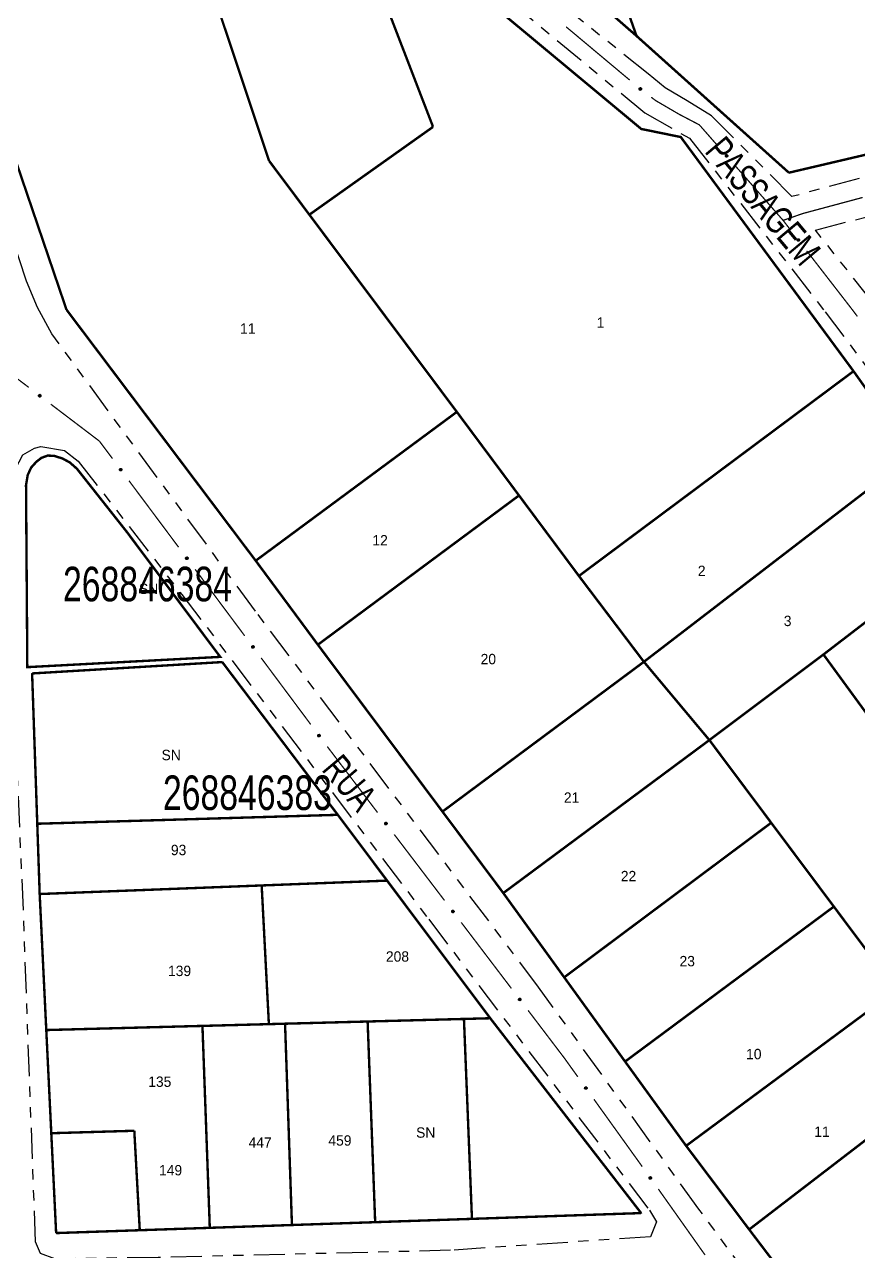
# Model space of a CAD drawing. Extents: x 205807 to 207855, y 4874692 to 4876446.
# Drawn here: x 206258.1 to 206378.9, y 4875769.5 to 4875947 of the extents above; entities that cross this region are included whole.
import ezdxf
from ezdxf.enums import TextEntityAlignment as Align

# ---------------------------------------------------------------- set-up
doc = ezdxf.new("R2010")
doc.units = 0
doc.header["$LTSCALE"] = 1.5
doc.header["$MEASUREMENT"] = 0
doc.linetypes.add('TRACO_25', pattern=[8, 3, -1, 1, -1, 1, -1])
for name, color, linetype in [('CD_MALHA_LOTES', 7, 'CONTINUOUS'), ('CD_TXT_QUADRA', 7, 'CONTINUOUS'), ('RU-QUADRA', 210, 'CONTINUOUS'), ('SV-EIXO-RUA-N-PAV', 6, 'CONTINUOUS'), ('SV-RUA-NAO-PAV', 7, 'CONTINUOUS'), ('SV-TXT-RUA-N-PAV', 7, 'CONTINUOUS'), ('Th_NmrPort', 1, 'CONTINUOUS')]:
    doc.layers.add(name, color=color, linetype=linetype)
doc.styles.add('ARIAL', font='ARIAL.SHX')

msp = doc.modelspace()

# ---------------------------------------------------------------- linework, layer by layer
at = {"layer": 'CD_MALHA_LOTES', "linetype": 'Continuous', "const_width": 0.35, "flags": 128}
for points in [[(206292.82318, 4876038.087376), (206314.601509, 4875973.419116), (206346.765748, 4875945.385258)], [(206293.561571, 4875927.311512), (206277.37103, 4875975.758062)], [(206346.765748, 4875945.385258), (206337.021039, 4875972.995631)], [(206317.304076, 4875932.225579), (206303.272383, 4875968.638295)], [(206303.272383, 4875968.638295), (206347.456321, 4875931.92269), (206353.174945, 4875930.75353), (206378.192461, 4875896.872011)], [(206264.227594, 4875905.767657), (206244.270679, 4875964.352196)], [(206346.765748, 4875945.385258), (206368.830745, 4875925.594235)], [(206299.392801, 4875919.518492), (206317.304076, 4875932.225579)], [(206368.830745, 4875925.594235), (206385.822457, 4875929.573244)], [(206299.392801, 4875919.518492), (206293.561571, 4875927.311512)], [(206320.747836, 4875890.979027), (206299.392801, 4875919.518492)], [(206291.623076, 4875869.447641), (206264.227594, 4875905.767657)], [(206338.424406, 4875867.240942), (206378.192461, 4875896.872011)], [(206378.192461, 4875896.872011), (206386.801357, 4875884.732684)], [(206291.623076, 4875869.447641), (206320.747836, 4875890.979027)], [(206329.751231, 4875878.888256), (206320.747836, 4875890.979027)], [(206347.835244, 4875854.81818), (206386.801357, 4875884.732684)], [(206300.624054, 4875857.290719), (206329.751231, 4875878.888256)], [(206329.751231, 4875878.888256), (206338.424406, 4875867.240942)], [(206373.836349, 4875855.876615), (206395.85091, 4875872.775983)], [(206300.624054, 4875857.290719), (206291.623076, 4875869.447641)], [(206347.835244, 4875854.81818), (206338.424406, 4875867.240942)], [(206318.667312, 4875833.145773), (206300.624054, 4875857.290719)], [(206259.246723, 4875853.134697), (206267.660986, 4875853.637679), (206271.883837, 4875853.89011), (206285.720098, 4875854.717206), (206286.780447, 4875854.780591)], [(206286.780447, 4875854.780591), (206303.50816, 4875832.676381)], [(206318.667312, 4875833.145773), (206347.835244, 4875854.81818)], [(206357.316238, 4875843.492727), (206347.835244, 4875854.81818)], [(206357.316238, 4875843.492727), (206373.836349, 4875855.876615)], [(206383.131595, 4875843.150019), (206373.836349, 4875855.876615)], [(206259.992924, 4875831.38523), (206259.246723, 4875853.134697)], [(206327.476439, 4875821.357663), (206357.316238, 4875843.492727)], [(206366.266187, 4875831.52722), (206357.316238, 4875843.492727)], [(206327.476439, 4875821.357663), (206318.667312, 4875833.145773)], [(206259.992924, 4875831.38523), (206303.50816, 4875832.676381)], [(206260.341806, 4875821.21638), (206259.992924, 4875831.38523)], [(206303.50816, 4875832.676381), (206310.648108, 4875823.156233)], [(206336.296204, 4875809.161323), (206366.266187, 4875831.52722)], [(206375.34071, 4875819.395166), (206366.266187, 4875831.52722)], [(206260.341806, 4875821.21638), (206292.487224, 4875822.455934)], [(206292.487224, 4875822.455934), (206310.648108, 4875823.156233)], [(206293.531209, 4875802.388478), (206292.487224, 4875822.455934)], [(206310.648108, 4875823.156233), (206325.585135, 4875803.239743)], [(206261.298084, 4875801.532454), (206260.341806, 4875821.21638)], [(206336.296204, 4875809.161323), (206327.476439, 4875821.357663)], [(206345.110073, 4875796.973137), (206375.34071, 4875819.395166)], [(206384.391954, 4875807.294234), (206375.34071, 4875819.395166)], [(206345.110073, 4875796.973137), (206336.296204, 4875809.161323)], [(206353.950887, 4875784.776771), (206383.370532, 4875806.538681)], [(206295.87337, 4875802.450679), (206307.830322, 4875802.768223)], [(206307.830322, 4875802.768223), (206321.778298, 4875803.138643)], [(206308.922917, 4875773.731314), (206307.830322, 4875802.768223)], [(206321.778298, 4875803.138643), (206325.585135, 4875803.239743)], [(206322.937288, 4875774.209953), (206321.778298, 4875803.138643)], [(206325.585135, 4875803.239743), (206347.433512, 4875775.046583)], [(206261.298084, 4875801.532454), (206283.911713, 4875802.13301)], [(206262.02332, 4875786.604253), (206261.298084, 4875801.532454)], [(206283.911713, 4875802.13301), (206293.531209, 4875802.388478)], [(206284.9749, 4875772.913406), (206283.911713, 4875802.13301)], [(206295.87337, 4875802.450679), (206293.531209, 4875802.388478)], [(206296.870467, 4875773.319681), (206295.87337, 4875802.450679)], [(206353.950887, 4875784.776771), (206345.110073, 4875796.973137)], [(206363.079179, 4875772.671723), (206391.993913, 4875794.865361)], [(206262.02332, 4875786.604253), (206274.044686, 4875786.95751)], [(206274.044686, 4875786.95751), (206274.834441, 4875772.567074)], [(206262.725361, 4875772.153507), (206262.02332, 4875786.604253)], [(206363.079179, 4875772.671723), (206353.950887, 4875784.776771)], [(206347.433512, 4875775.046583), (206322.937288, 4875774.209953)], [(206274.834441, 4875772.567074), (206262.725361, 4875772.153507)], [(206284.9749, 4875772.913406), (206274.834441, 4875772.567074)], [(206296.870467, 4875773.319681), (206284.9749, 4875772.913406)], [(206308.922917, 4875773.731314), (206296.870467, 4875773.319681)], [(206322.937288, 4875774.209953), (206308.922917, 4875773.731314)], [(206372.145914, 4875760.748556), (206363.079179, 4875772.671723)]]:
    msp.add_lwpolyline(points, dxfattribs=at)
msp.add_lwpolyline([(206258.551852, 4875854.04598), (206258.366189, 4875880.368895), (206258.61374, 4875881.854201), (206259.108842, 4875882.926921), (206259.851495, 4875883.752091), (206260.594147, 4875884.32971), (206261.501834, 4875884.659778), (206262.43015, 4875884.618519), (206263.626646, 4875884.247193), (206264.699367, 4875883.669574), (206265.730829, 4875882.761887), (206272.971693, 4875873.602503), (206286.483848, 4875855.531286)], close=True, dxfattribs=at)
at = {"layer": 'RU-QUADRA', "linetype": 'Continuous', "const_width": 0.18, "flags": 128}
for points in [[(206314.601509, 4875973.419116), (206346.765748, 4875945.385258), (206368.830745, 4875925.594235), (206385.822457, 4875929.573244), (206400.10078, 4875933.40543), (206414.704586, 4875937.324973), (206429.381587, 4875941.26416), (206447.56866, 4875945.929468), (206464.608306, 4875950.465405)], [(206476.783469, 4875764.718787), (206467.623315, 4875776.824328), (206449.40361, 4875800.902459), (206440.385708, 4875812.73077), (206431.137428, 4875825.224024), (206422.67875, 4875836.650627), (206413.443725, 4875848.103024), (206405.214535, 4875859.644011), (206395.85091, 4875872.775983), (206386.801357, 4875884.732684), (206378.192461, 4875896.872011), (206353.174945, 4875930.75353), (206347.456321, 4875931.92269), (206303.272383, 4875968.638295)], [(206244.270679, 4875964.352196), (206264.227594, 4875905.767657), (206291.623076, 4875869.447641), (206300.624054, 4875857.290719), (206318.667312, 4875833.145773), (206327.476439, 4875821.357663), (206336.296204, 4875809.161323), (206345.110073, 4875796.973137), (206353.950887, 4875784.776771), (206363.079179, 4875772.671723), (206372.145914, 4875760.748556)]]:
    msp.add_lwpolyline(points, dxfattribs=at)
for points in [[(206258.551852, 4875854.04598), (206258.366189, 4875880.368895), (206258.61374, 4875881.854201), (206259.108842, 4875882.926921), (206259.851495, 4875883.752091), (206260.594147, 4875884.32971), (206261.501834, 4875884.659778), (206262.43015, 4875884.618519), (206263.626646, 4875884.247193), (206264.699367, 4875883.669574), (206265.730829, 4875882.761887), (206272.971693, 4875873.602503), (206286.483848, 4875855.531286)], [(206262.725361, 4875772.153507), (206296.870467, 4875773.319681), (206322.937288, 4875774.209953), (206347.433512, 4875775.046583), (206325.585135, 4875803.239743), (206303.50816, 4875832.676381), (206286.780447, 4875854.780591), (206259.246723, 4875853.134697), (206259.992924, 4875831.38523), (206260.341806, 4875821.21638), (206261.298084, 4875801.532454), (206262.02332, 4875786.604253)]]:
    msp.add_lwpolyline(points, close=True, dxfattribs=at)
at = {"layer": 'SV-EIXO-RUA-N-PAV', "const_width": 0.18}
for points in [[(206336.574892, 4875946.69993), (206345.778134, 4875938.999259)], [(206348.907396, 4875936.509254), (206349.522024, 4875936.039245)], [(206349.522024, 4875936.039245), (206352.308798, 4875934.413626)], [(206352.308798, 4875934.413626), (206352.905536, 4875934.065529)], [(206352.905536, 4875934.065529), (206355.836889, 4875932.530058)], [(206355.836889, 4875932.530058), (206355.86611, 4875932.514752)], [(206355.86611, 4875932.514752), (206358.482712, 4875929.533043)], [(206361.121071, 4875926.526541), (206367.71697, 4875919.010284)], [(206370.897221, 4875919.701474), (206379.517963, 4875922.012188)], [(206367.71697, 4875919.010284), (206367.990364, 4875918.698742)], [(206367.990364, 4875918.698742), (206370.826372, 4875919.677034)], [(206367.990364, 4875918.698742), (206368.961822, 4875917.445702)], [(206370.826372, 4875919.677034), (206370.897221, 4875919.701474)], [(206371.412663, 4875914.284472), (206377.539767, 4875906.381396)], [(206377.539767, 4875906.381396), (206377.717963, 4875906.151549)], [(206377.717963, 4875906.151549), (206378.755571, 4875904.79338)], [(206258.763372, 4875894.52167), (206256.374561, 4875896.336491)], [(206268.995961, 4875886.747795), (206261.948455, 4875892.101907)], [(206269.085354, 4875886.628142), (206268.995961, 4875886.747795)], [(206270.88089, 4875884.224801), (206269.085354, 4875886.628142)], [(206280.457081, 4875871.406979), (206273.274938, 4875881.020345)], [(206283.780104, 4875866.959082), (206282.851129, 4875868.202523)], [(206284.047822, 4875866.600049), (206283.780104, 4875866.959082)], [(206290.025556, 4875858.583398), (206284.047822, 4875866.600049)], [(206299.589931, 4875845.756756), (206292.41665, 4875855.376737)], [(206309.261921, 4875833.011249), (206301.987143, 4875842.554708)], [(206318.961625, 4875820.286638), (206311.686847, 4875829.830096)], [(206328.650097, 4875807.553473), (206321.384107, 4875817.103623)], [(206336.305133, 4875797.491976), (206331.072094, 4875804.370089)], [(206336.513642, 4875797.201603), (206336.305133, 4875797.491976)], [(206338.263461, 4875794.764774), (206336.513642, 4875797.201603)], [(206347.595829, 4875781.768355), (206340.596553, 4875791.51567)], [(206349.987353, 4875778.437879), (206349.928921, 4875778.519251)], [(206350.507663, 4875777.703742), (206349.987353, 4875778.437879)], [(206356.690722, 4875768.9797), (206350.507663, 4875777.703742)]]:
    msp.add_lwpolyline(points, dxfattribs=at)
at = {"layer": 'SV-EIXO-RUA-N-PAV'}
for points in [[(206347.271415, 4875937.898876), (206347.319798, 4875937.906026), (206347.362843, 4875937.902278), (206347.397845, 4875937.888818), (206347.425673, 4875937.868859), (206347.451844, 4875937.845234), (206347.472974, 4875937.815593), (206347.489138, 4875937.7775), (206347.496652, 4875937.729016), (206347.489914, 4875937.685173), (206347.478554, 4875937.650151), (206347.459413, 4875937.619935), (206347.436036, 4875937.594896), (206347.404521, 4875937.573966), (206347.365757, 4875937.557962), (206347.316822, 4875937.551587), (206347.274647, 4875937.555551), (206347.241133, 4875937.569459), (206347.210878, 4875937.588894), (206347.184449, 4875937.613334), (206347.163875, 4875937.64255), (206347.147831, 4875937.681608), (206347.142179, 4875937.729991), (206347.145653, 4875937.7721), (206347.159086, 4875937.8058), (206347.178892, 4875937.835156), (206347.202269, 4875937.861693), (206347.23118, 4875937.884174), (206347.271415, 4875937.898876)], [(206359.789861, 4875928.210394), (206359.838705, 4875928.207903), (206359.880176, 4875928.195774), (206359.911853, 4875928.175702), (206359.93522, 4875928.150667), (206359.95624, 4875928.122361), (206359.971138, 4875928.089148), (206359.979506, 4875928.048623), (206359.977351, 4875927.999607), (206359.962134, 4875927.957941), (206359.944118, 4875927.925833), (206359.919415, 4875927.899964), (206359.891576, 4875927.880004), (206359.856564, 4875927.865671), (206359.815413, 4875927.857591), (206359.766178, 4875927.86095), (206359.725603, 4875927.87312), (206359.695474, 4875927.893339), (206359.669624, 4875927.918338), (206359.64851, 4875927.947492), (206359.634074, 4875927.98018), (206359.626014, 4875928.021627), (206359.629974, 4875928.070178), (206359.64165, 4875928.110785), (206359.66144, 4875928.141191), (206359.686625, 4875928.166086), (206359.714758, 4875928.187514), (206359.747521, 4875928.20388), (206359.789861, 4875928.210394)], [(206370.186206, 4875916.046086), (206370.234809, 4875916.040632), (206370.275466, 4875916.026006), (206370.305865, 4875916.004047), (206370.327668, 4875915.977638), (206370.34693, 4875915.948109), (206370.359782, 4875915.914052), (206370.365674, 4875915.873093), (206370.360545, 4875915.824298), (206370.342825, 4875915.783634), (206370.322891, 4875915.752679), (206370.296662, 4875915.728359), (206370.267662, 4875915.710127), (206370.231844, 4875915.697947), (206370.190278, 4875915.692382), (206370.141338, 4875915.698727), (206370.101577, 4875915.713339), (206370.072732, 4875915.735351), (206370.048449, 4875915.761874), (206370.029145, 4875915.792257), (206370.016722, 4875915.825761), (206370.011194, 4875915.867622), (206370.018096, 4875915.915842), (206370.032217, 4875915.955665), (206370.053818, 4875915.984812), (206370.080469, 4875916.008131), (206370.109852, 4875916.027811), (206370.143549, 4875916.042156), (206370.186206, 4875916.046086)], [(206260.40373, 4875893.137216), (206260.35537, 4875893.129914), (206260.312314, 4875893.133526), (206260.277269, 4875893.146875), (206260.249378, 4875893.166746), (206260.223133, 4875893.190289), (206260.20191, 4875893.219863), (206260.185625, 4875893.257905), (206260.177959, 4875893.306365), (206260.184558, 4875893.350229), (206260.195808, 4875893.385286), (206260.214853, 4875893.415563), (206260.238151, 4875893.440675), (206260.2696, 4875893.461705), (206260.308313, 4875893.477832), (206260.357228, 4875893.484361), (206260.399415, 4875893.48053), (206260.432972, 4875893.466728), (206260.463289, 4875893.447388), (206260.489795, 4875893.423031), (206260.510461, 4875893.393881), (206260.526628, 4875893.354874), (206260.532433, 4875893.306509), (206260.529092, 4875893.264389), (206260.515765, 4875893.230647), (206260.496052, 4875893.201228), (206260.472759, 4875893.174618), (206260.443919, 4875893.152046), (206260.40373, 4875893.137216)], [(206272.075721, 4875882.441584), (206272.027223, 4875882.447904), (206271.986833, 4875882.463253), (206271.956831, 4875882.485751), (206271.935503, 4875882.512545), (206271.91677, 4875882.542414), (206271.904528, 4875882.576694), (206271.899368, 4875882.617752), (206271.905367, 4875882.666447), (206271.92381, 4875882.706789), (206271.944293, 4875882.737383), (206271.970951, 4875882.761231), (206272.000272, 4875882.778943), (206272.036302, 4875882.790482), (206272.077961, 4875882.795304), (206272.126779, 4875882.788088), (206272.166273, 4875882.772768), (206272.194721, 4875882.750245), (206272.218527, 4875882.723293), (206272.237286, 4875882.69257), (206272.249109, 4875882.65885), (206272.253889, 4875882.616897), (206272.246128, 4875882.568807), (206272.231298, 4875882.529243), (206272.209181, 4875882.500486), (206272.182118, 4875882.477646), (206272.152389, 4875882.458493), (206272.118441, 4875882.444753), (206272.075721, 4875882.441584)], [(206281.651913, 4875869.623762), (206281.603414, 4875869.630082), (206281.563025, 4875869.645431), (206281.533023, 4875869.667929), (206281.511694, 4875869.694723), (206281.492962, 4875869.724592), (206281.48072, 4875869.758873), (206281.47556, 4875869.79993), (206281.481558, 4875869.848625), (206281.500001, 4875869.888967), (206281.520484, 4875869.919561), (206281.547143, 4875869.943409), (206281.576464, 4875869.961121), (206281.612493, 4875869.97266), (206281.654152, 4875869.977483), (206281.702971, 4875869.970266), (206281.742464, 4875869.954946), (206281.770913, 4875869.932423), (206281.794719, 4875869.905471), (206281.813477, 4875869.874748), (206281.825301, 4875869.841028), (206281.830081, 4875869.799075), (206281.822319, 4875869.750986), (206281.80749, 4875869.711421), (206281.785372, 4875869.682664), (206281.75831, 4875869.659824), (206281.72858, 4875869.640672), (206281.694633, 4875869.626931), (206281.651913, 4875869.623762)], [(206291.218744, 4875856.799081), (206291.170251, 4875856.805445), (206291.129876, 4875856.820832), (206291.099895, 4875856.843357), (206291.078591, 4875856.870171), (206291.059886, 4875856.900057), (206291.047675, 4875856.934349), (206291.042554, 4875856.975411), (206291.048597, 4875857.024101), (206291.067077, 4875857.064425), (206291.087588, 4875857.095), (206291.114269, 4875857.118824), (206291.143606, 4875857.136509), (206291.179646, 4875857.148015), (206291.221309, 4875857.152799), (206291.270121, 4875857.145537), (206291.309601, 4875857.130181), (206291.338028, 4875857.107632), (206291.361809, 4875857.080658), (206291.38054, 4875857.049918), (206291.392332, 4875857.016187), (206291.397074, 4875856.974229), (206291.389268, 4875856.926147), (206291.374402, 4875856.886596), (206291.352258, 4875856.85786), (206291.325174, 4875856.835045), (206291.295427, 4875856.815919), (206291.261467, 4875856.80221), (206291.218744, 4875856.799081)], [(206300.783118, 4875843.972439), (206300.734626, 4875843.978804), (206300.694251, 4875843.99419), (206300.664269, 4875844.016715), (206300.642966, 4875844.043529), (206300.624261, 4875844.073415), (206300.61205, 4875844.107707), (206300.606928, 4875844.148769), (206300.612971, 4875844.197459), (206300.631452, 4875844.237783), (206300.651963, 4875844.268359), (206300.678643, 4875844.292182), (206300.70798, 4875844.309867), (206300.74402, 4875844.321373), (206300.785684, 4875844.326157), (206300.834496, 4875844.318895), (206300.873975, 4875844.303539), (206300.902403, 4875844.28099), (206300.926184, 4875844.254016), (206300.944914, 4875844.223276), (206300.956707, 4875844.189545), (206300.961448, 4875844.147588), (206300.953642, 4875844.099505), (206300.938776, 4875844.059954), (206300.916632, 4875844.031218), (206300.889549, 4875844.008403), (206300.859802, 4875843.989278), (206300.825841, 4875843.975568), (206300.783118, 4875843.972439)], [(206310.473942, 4875831.239671), (206310.425385, 4875831.245522), (206310.384848, 4875831.26048), (206310.35463, 4875831.282686), (206310.333044, 4875831.309273), (206310.314023, 4875831.338959), (206310.30145, 4875831.37312), (206310.295893, 4875831.414126), (206310.301421, 4875831.462876), (206310.319473, 4875831.503395), (206310.339659, 4875831.534185), (206310.366085, 4875831.55829), (206310.395234, 4875831.576285), (206310.43115, 4875831.588172), (206310.47276, 4875831.593397), (206310.521646, 4875831.586653), (206310.561286, 4875831.571716), (206310.589951, 4875831.549469), (206310.614017, 4875831.522748), (206310.633072, 4875831.492208), (206310.645221, 4875831.458604), (206310.650406, 4875831.416699), (206310.64311, 4875831.368537), (206310.628664, 4875831.328831), (206310.606826, 4875831.299861), (206310.579985, 4875831.276761), (206310.550442, 4875831.257321), (206310.516629, 4875831.243253), (206310.473942, 4875831.239671)], [(206320.172499, 4875818.514314), (206320.123948, 4875818.52021), (206320.083425, 4875818.535205), (206320.053227, 4875818.557439), (206320.031666, 4875818.584045), (206320.012672, 4875818.613749), (206320.000131, 4875818.647921), (206319.994612, 4875818.688932), (206320.000184, 4875818.737678), (206320.018273, 4875818.778179), (206320.038488, 4875818.808951), (206320.064936, 4875818.833032), (206320.094101, 4875818.851), (206320.130028, 4875818.862854), (206320.171644, 4875818.868041), (206320.220524, 4875818.861251), (206320.26015, 4875818.846278), (206320.288794, 4875818.824005), (206320.312835, 4875818.797262), (206320.331862, 4875818.766704), (206320.34398, 4875818.733089), (206320.349127, 4875818.69118), (206320.341786, 4875818.643024), (206320.327304, 4875818.603331), (206320.305439, 4875818.574382), (206320.278577, 4875818.551306), (206320.249016, 4875818.531894), (206320.21519, 4875818.517856), (206320.172499, 4875818.514314)], [(206329.860487, 4875805.78078), (206329.811936, 4875805.786675), (206329.771413, 4875805.80167), (206329.741215, 4875805.823905), (206329.719653, 4875805.850511), (206329.70066, 4875805.880215), (206329.688118, 4875805.914387), (206329.6826, 4875805.955398), (206329.688172, 4875806.004144), (206329.706261, 4875806.044645), (206329.726476, 4875806.075417), (206329.752924, 4875806.099498), (206329.782089, 4875806.117466), (206329.818016, 4875806.129319), (206329.859631, 4875806.134506), (206329.908511, 4875806.127717), (206329.948138, 4875806.112744), (206329.976782, 4875806.090471), (206330.000823, 4875806.063728), (206330.01985, 4875806.03317), (206330.031968, 4875805.999555), (206330.037115, 4875805.957645), (206330.029774, 4875805.90949), (206330.015291, 4875805.869797), (206329.993426, 4875805.840847), (206329.966565, 4875805.817772), (206329.937004, 4875805.79836), (206329.903178, 4875805.784322), (206329.860487, 4875805.78078)], [(206339.424396, 4875792.959307), (206339.376026, 4875792.966542), (206339.335934, 4875792.982651), (206339.306362, 4875793.005712), (206339.285543, 4875793.032903), (206339.267379, 4875793.063121), (206339.255786, 4875793.097627), (206339.251403, 4875793.138774), (206339.25832, 4875793.187347), (206339.277522, 4875793.227334), (206339.298579, 4875793.257535), (206339.325683, 4875793.280876), (206339.355333, 4875793.29803), (206339.391574, 4875793.308887), (206339.433317, 4875793.312922), (206339.481991, 4875793.304784), (206339.521188, 4875793.288721), (206339.549205, 4875793.265665), (206339.572498, 4875793.238268), (206339.590673, 4875793.207196), (206339.601858, 4875793.173259), (206339.605844, 4875793.131223), (206339.597176, 4875793.083289), (206339.581602, 4875793.044011), (206339.558945, 4875793.015677), (206339.531456, 4875792.993353), (206339.50137, 4875792.974765), (206339.467169, 4875792.961668), (206339.424396, 4875792.959307)], [(206348.756765, 4875779.962888), (206348.708394, 4875779.970123), (206348.668302, 4875779.986232), (206348.63873, 4875780.009293), (206348.617912, 4875780.036484), (206348.599747, 4875780.066702), (206348.588154, 4875780.101208), (206348.583771, 4875780.142356), (206348.590688, 4875780.190929), (206348.60989, 4875780.230915), (206348.630947, 4875780.261116), (206348.658051, 4875780.284457), (206348.687701, 4875780.301612), (206348.723942, 4875780.312468), (206348.765685, 4875780.316503), (206348.814359, 4875780.308365), (206348.853556, 4875780.292303), (206348.881574, 4875780.269246), (206348.904866, 4875780.241849), (206348.923041, 4875780.210777), (206348.934226, 4875780.17684), (206348.938212, 4875780.134804), (206348.929544, 4875780.08687), (206348.91397, 4875780.047592), (206348.891313, 4875780.019258), (206348.863824, 4875779.996934), (206348.833738, 4875779.978346), (206348.799537, 4875779.965249), (206348.756765, 4875779.962888)]]:
    msp.add_lwpolyline(points, close=True, dxfattribs=at)
for points in [[(206347.154659, 4875937.786231), (206347.445022, 4875937.608851)], [(206347.159086, 4875937.8058), (206347.459413, 4875937.619935)], [(206347.170791, 4875937.818557), (206347.465999, 4875937.634036)], [(206347.178892, 4875937.835156), (206347.478554, 4875937.650151)], [(206347.194254, 4875937.846994), (206347.481365, 4875937.6721)], [(206347.202269, 4875937.861693), (206347.489914, 4875937.685173)], [(206347.220396, 4875937.869948), (206347.489909, 4875937.710229)], [(206347.23118, 4875937.884174), (206347.496652, 4875937.729016)], [(206347.250873, 4875937.889586), (206347.488953, 4875937.753904)], [(206347.271415, 4875937.898876), (206347.489138, 4875937.7775)], [(206347.297928, 4875937.9017), (206347.474926, 4875937.800704)], [(206347.319798, 4875937.906026), (206347.472974, 4875937.815593)], [(206347.344345, 4875937.903995), (206347.454777, 4875937.835007)], [(206347.362843, 4875937.902278), (206347.451844, 4875937.845234)], [(206347.142179, 4875937.729991), (206347.404521, 4875937.573966)], [(206347.145032, 4875937.748931), (206347.415884, 4875937.586471)], [(206347.145653, 4875937.7721), (206347.436036, 4875937.594896)], [(206347.147831, 4875937.681608), (206347.365757, 4875937.557962)], [(206347.148985, 4875937.704682), (206347.38241, 4875937.567407)], [(206347.161673, 4875937.660624), (206347.334845, 4875937.559118)], [(206347.163875, 4875937.64255), (206347.316822, 4875937.551587)], [(206347.177995, 4875937.625811), (206347.290341, 4875937.557077)], [(206347.184449, 4875937.613334), (206347.274647, 4875937.555551)], [(206359.626014, 4875928.021627), (206359.815413, 4875927.857591)], [(206359.629974, 4875928.070178), (206359.856564, 4875927.865671)], [(206359.631676, 4875928.044026), (206359.833596, 4875927.863581)], [(206359.634074, 4875927.98018), (206359.766178, 4875927.86095)], [(206359.635465, 4875927.998334), (206359.785329, 4875927.864795)], [(206359.63649, 4875928.08819), (206359.870162, 4875927.8757)], [(206359.64165, 4875928.110785), (206359.891576, 4875927.880004)], [(206359.644632, 4875927.960993), (206359.741291, 4875927.871535)], [(206359.64851, 4875927.947492), (206359.725603, 4875927.87312)], [(206359.653256, 4875928.122872), (206359.903128, 4875927.891922)], [(206359.66144, 4875928.141191), (206359.919415, 4875927.899964)], [(206359.675422, 4875928.151401), (206359.928643, 4875927.912497)], [(206359.686625, 4875928.166086), (206359.944118, 4875927.925833)], [(206359.704013, 4875928.174676), (206359.951185, 4875927.946802)], [(206359.714758, 4875928.187514), (206359.962134, 4875927.957941)], [(206359.734153, 4875928.192049), (206359.967051, 4875927.98251)], [(206359.747521, 4875928.20388), (206359.977351, 4875927.999607)], [(206359.767894, 4875928.205319), (206359.97469, 4875928.025523)], [(206359.789861, 4875928.210394), (206359.979506, 4875928.048623)], [(206359.816412, 4875928.207956), (206359.970127, 4875928.074166)], [(206359.838705, 4875928.207903), (206359.971138, 4875928.089148)], [(206359.862376, 4875928.201091), (206359.957108, 4875928.111758)], [(206359.880176, 4875928.195774), (206359.95624, 4875928.122361)], [(206370.011194, 4875915.867622), (206370.190278, 4875915.692382)], [(206370.016722, 4875915.825761), (206370.141338, 4875915.698727)], [(206370.018096, 4875915.915842), (206370.231844, 4875915.697947)], [(206370.018206, 4875915.889635), (206370.208791, 4875915.697257)], [(206370.019212, 4875915.843797), (206370.160688, 4875915.701401)], [(206370.025695, 4875915.933425), (206370.246026, 4875915.707132)], [(206370.026094, 4875915.805969), (206370.11714, 4875915.710803)], [(206370.029145, 4875915.792257), (206370.101577, 4875915.713339)], [(206370.032217, 4875915.955665), (206370.267662, 4875915.710127)], [(206370.044536, 4875915.967025), (206370.279917, 4875915.721321)], [(206370.053818, 4875915.984812), (206370.296662, 4875915.728359)], [(206370.068394, 4875915.994154), (206370.306634, 4875915.740308)], [(206370.080469, 4875916.008131), (206370.322891, 4875915.752679)], [(206370.098347, 4875916.015649), (206370.331219, 4875915.773181)], [(206370.109852, 4875916.027811), (206370.342825, 4875915.783634)], [(206370.129487, 4875916.031159), (206370.349224, 4875915.807859)], [(206370.143549, 4875916.042156), (206370.360545, 4875915.824298)], [(206370.163971, 4875916.042355), (206370.359463, 4875915.850328)], [(206370.186206, 4875916.046086), (206370.365674, 4875915.873093)], [(206370.212559, 4875916.04204), (206370.357864, 4875915.899159)], [(206370.234809, 4875916.040632), (206370.359782, 4875915.914052)], [(206370.258022, 4875916.032395), (206370.347152, 4875915.937472)], [(206370.275466, 4875916.026006), (206370.34693, 4875915.948109)], [(206260.504101, 4875893.217853), (206260.208311, 4875893.401442)], [(206260.515765, 4875893.230647), (206260.214853, 4875893.415563)], [(206260.52013, 4875893.25023), (206260.229209, 4875893.426693)], [(206260.529092, 4875893.264389), (206260.238151, 4875893.440675)], [(206260.52964, 4875893.287559), (206260.258276, 4875893.449164)], [(206260.532433, 4875893.306509), (206260.2696, 4875893.461705)], [(206260.525547, 4875893.331796), (206260.29169, 4875893.468334)], [(206260.526628, 4875893.354874), (206260.308313, 4875893.477832)], [(206260.51272, 4875893.375814), (206260.339229, 4875893.476773)], [(206260.510461, 4875893.393881), (206260.357228, 4875893.484361)], [(206260.496288, 4875893.410575), (206260.383726, 4875893.478954)], [(206260.489795, 4875893.423031), (206260.399415, 4875893.48053)], [(206260.443919, 4875893.152046), (206260.177959, 4875893.306365)], [(206260.472759, 4875893.174618), (206260.184558, 4875893.350229)], [(206260.454658, 4875893.166306), (206260.184642, 4875893.325173)], [(206260.40373, 4875893.137216), (206260.185625, 4875893.257905)], [(206260.424243, 4875893.146572), (206260.185736, 4875893.281501)], [(206260.480727, 4875893.189342), (206260.193066, 4875893.363329)], [(206260.496052, 4875893.201228), (206260.195808, 4875893.385286)], [(206260.377226, 4875893.134309), (206260.199911, 4875893.234746)], [(206260.35537, 4875893.129914), (206260.20191, 4875893.219863)], [(206260.330817, 4875893.131867), (206260.220167, 4875893.200507)], [(206260.312314, 4875893.133526), (206260.223133, 4875893.190289)], [(206272.182118, 4875882.477646), (206271.944293, 4875882.737383)], [(206272.19444, 4875882.491406), (206271.960768, 4875882.749462)], [(206272.209181, 4875882.500486), (206271.970951, 4875882.761231)], [(206272.218779, 4875882.518105), (206271.98782, 4875882.767969)], [(206272.231298, 4875882.529243), (206272.000272, 4875882.778943)], [(206272.238217, 4875882.551363), (206272.021958, 4875882.781551)], [(206272.246128, 4875882.568807), (206272.036302, 4875882.790482)], [(206272.246485, 4875882.595013), (206272.059363, 4875882.79076)], [(206272.253889, 4875882.616897), (206272.077961, 4875882.795304)], [(206272.246297, 4875882.640861), (206272.107385, 4875882.785759)], [(206272.249109, 4875882.65885), (206272.126779, 4875882.788088)], [(206272.240091, 4875882.678806), (206272.150758, 4875882.775581)], [(206272.237286, 4875882.69257), (206272.166273, 4875882.772768)], [(206272.075721, 4875882.441584), (206271.899368, 4875882.617752)], [(206272.027223, 4875882.447904), (206271.904528, 4875882.576694)], [(206272.118441, 4875882.444753), (206271.905367, 4875882.666447)], [(206272.098019, 4875882.444918), (206271.905984, 4875882.640402)], [(206272.049444, 4875882.4461), (206271.906712, 4875882.591551)], [(206272.004161, 4875882.456555), (206271.916738, 4875882.553052)], [(206271.986833, 4875882.463253), (206271.91677, 4875882.542414)], [(206272.132697, 4875882.455497), (206271.916979, 4875882.682682)], [(206272.152389, 4875882.458493), (206271.92381, 4875882.706789)], [(206272.164109, 4875882.470448), (206271.9356, 4875882.717033)], [(206281.651913, 4875869.623762), (206281.47556, 4875869.79993)], [(206281.603414, 4875869.630082), (206281.48072, 4875869.758873)], [(206281.694633, 4875869.626931), (206281.481558, 4875869.848625)], [(206281.67421, 4875869.627096), (206281.482175, 4875869.82258)], [(206281.625635, 4875869.628278), (206281.482903, 4875869.773729)], [(206281.580352, 4875869.638733), (206281.492929, 4875869.735231)], [(206281.563025, 4875869.645431), (206281.492962, 4875869.724592)], [(206281.708889, 4875869.637675), (206281.49317, 4875869.86486)], [(206281.72858, 4875869.640672), (206281.500001, 4875869.888967)], [(206281.740301, 4875869.652627), (206281.511792, 4875869.899212)], [(206281.75831, 4875869.659824), (206281.520484, 4875869.919561)], [(206281.770632, 4875869.673584), (206281.536959, 4875869.93164)], [(206281.785372, 4875869.682664), (206281.547143, 4875869.943409)], [(206281.79497, 4875869.700283), (206281.564011, 4875869.950148)], [(206281.80749, 4875869.711421), (206281.576464, 4875869.961121)], [(206281.814408, 4875869.733542), (206281.59815, 4875869.963729)], [(206281.822319, 4875869.750986), (206281.612493, 4875869.97266)], [(206281.822677, 4875869.777191), (206281.635555, 4875869.972939)], [(206281.830081, 4875869.799075), (206281.654152, 4875869.977483)], [(206281.822489, 4875869.823039), (206281.683577, 4875869.967937)], [(206281.825301, 4875869.841028), (206281.702971, 4875869.970266)], [(206281.816283, 4875869.860985), (206281.72695, 4875869.957759)], [(206281.813477, 4875869.874748), (206281.742464, 4875869.954946)], [(206291.218744, 4875856.799081), (206291.042554, 4875856.975411)], [(206291.170251, 4875856.805445), (206291.047675, 4875856.934349)], [(206291.261467, 4875856.80221), (206291.048597, 4875857.024101)], [(206291.241044, 4875856.802394), (206291.04919, 4875856.998055)], [(206291.192471, 4875856.803621), (206291.049873, 4875856.949203)], [(206291.147198, 4875856.814117), (206291.059863, 4875856.910696)], [(206291.129876, 4875856.820832), (206291.059886, 4875856.900057)], [(206291.275733, 4875856.812941), (206291.060224, 4875857.040325)], [(206291.295427, 4875856.815919), (206291.067077, 4875857.064425)], [(206291.307158, 4875856.827863), (206291.078877, 4875857.074659)], [(206291.325174, 4875856.835045), (206291.087588, 4875857.095)], [(206291.337509, 4875856.848793), (206291.104074, 4875857.107065)], [(206291.352258, 4875856.85786), (206291.114269, 4875857.118824)], [(206291.361872, 4875856.87547), (206291.131143, 4875857.125547)], [(206291.374402, 4875856.886596), (206291.143606, 4875857.136509)], [(206291.381341, 4875856.90871), (206291.165294, 4875857.139097)], [(206291.389268, 4875856.926147), (206291.179646, 4875857.148015)], [(206291.389649, 4875856.952352), (206291.202708, 4875857.148272)], [(206291.397074, 4875856.974229), (206291.221309, 4875857.152799)], [(206291.389504, 4875856.998201), (206291.250725, 4875857.143226)], [(206291.392332, 4875857.016187), (206291.270121, 4875857.145537)], [(206291.383332, 4875857.036152), (206291.294089, 4875857.133008)], [(206291.38054, 4875857.049918), (206291.309601, 4875857.130181)], [(206300.783118, 4875843.972439), (206300.606928, 4875844.148769)], [(206300.734626, 4875843.978804), (206300.61205, 4875844.107707)], [(206300.825841, 4875843.975568), (206300.612971, 4875844.197459)], [(206300.805419, 4875843.975752), (206300.613565, 4875844.171413)], [(206300.756845, 4875843.976979), (206300.614247, 4875844.122561)], [(206300.711572, 4875843.987475), (206300.624238, 4875844.084054)], [(206300.694251, 4875843.99419), (206300.624261, 4875844.073415)], [(206300.840107, 4875843.986299), (206300.624598, 4875844.213683)], [(206300.859802, 4875843.989278), (206300.631452, 4875844.237783)], [(206300.871533, 4875844.001222), (206300.643251, 4875844.248017)], [(206300.889549, 4875844.008403), (206300.651963, 4875844.268359)], [(206300.901884, 4875844.022151), (206300.668449, 4875844.280423)], [(206300.916632, 4875844.031218), (206300.678643, 4875844.292182)], [(206300.926246, 4875844.048828), (206300.695518, 4875844.298905)], [(206300.938776, 4875844.059954), (206300.70798, 4875844.309867)], [(206300.945715, 4875844.082068), (206300.729669, 4875844.312456)], [(206300.953642, 4875844.099505), (206300.74402, 4875844.321373)], [(206300.954024, 4875844.12571), (206300.767082, 4875844.32163)], [(206300.961448, 4875844.147588), (206300.785684, 4875844.326157)], [(206300.953878, 4875844.171559), (206300.8151, 4875844.316584)], [(206300.956707, 4875844.189545), (206300.834496, 4875844.318895)], [(206300.947707, 4875844.20951), (206300.858463, 4875844.306366)], [(206300.944914, 4875844.223276), (206300.873975, 4875844.303539)], [(206310.473942, 4875831.239671), (206310.295893, 4875831.414126)], [(206310.516629, 4875831.243253), (206310.301421, 4875831.462876)], [(206310.425385, 4875831.245522), (206310.30145, 4875831.37312)], [(206310.496206, 4875831.243221), (206310.30229, 4875831.436839)], [(206310.447622, 4875831.243933), (206310.30349, 4875831.387997)], [(206310.530781, 4875831.254135), (206310.312875, 4875831.479223)], [(206310.40224, 4875831.253949), (206310.313888, 4875831.349597)], [(206310.384848, 4875831.26048), (206310.314023, 4875831.338959)], [(206310.550442, 4875831.257321), (206310.319473, 4875831.503395)], [(206310.562046, 4875831.269389), (206310.331163, 4875831.513753)], [(206310.579985, 4875831.276761), (206310.339659, 4875831.534185)], [(206310.592174, 4875831.290639), (206310.356016, 4875831.546423)], [(206310.606826, 4875831.299861), (206310.366085, 4875831.55829)], [(206310.616252, 4875831.317572), (206310.382888, 4875831.565191)], [(206310.628664, 4875831.328831), (206310.395234, 4875831.576285)], [(206310.635368, 4875831.351017), (206310.416893, 4875831.579103)], [(206310.64311, 4875831.368537), (206310.43115, 4875831.588172)], [(206310.643214, 4875831.394744), (206310.454208, 4875831.588673)], [(206310.650406, 4875831.416699), (206310.47276, 4875831.593397)], [(206310.642583, 4875831.440589), (206310.502276, 4875831.584136)], [(206310.645221, 4875831.458604), (206310.521646, 4875831.586653)], [(206310.63601, 4875831.478472), (206310.545745, 4875831.574378)], [(206310.633072, 4875831.492208), (206310.561286, 4875831.571716)], [(206320.305439, 4875818.574382), (206320.064936, 4875818.833032)], [(206320.314882, 4875818.592084), (206320.081745, 4875818.839918)], [(206320.327304, 4875818.603331), (206320.094101, 4875818.851)], [(206320.334028, 4875818.625511), (206320.115764, 4875818.853798)], [(206320.341786, 4875818.643024), (206320.130028, 4875818.862854)], [(206320.341914, 4875818.669231), (206320.153087, 4875818.863334)], [(206320.349127, 4875818.69118), (206320.171644, 4875818.868041)], [(206320.341325, 4875818.715076), (206320.20115, 4875818.858753)], [(206320.34398, 4875818.733089), (206320.220524, 4875818.861251)], [(206320.334787, 4875818.752966), (206320.244611, 4875818.848955)], [(206320.331862, 4875818.766704), (206320.26015, 4875818.846278)], [(206320.172499, 4875818.514314), (206319.994612, 4875818.688932)], [(206320.123948, 4875818.52021), (206320.000131, 4875818.647921)], [(206320.21519, 4875818.517856), (206320.000184, 4875818.737678)], [(206320.194767, 4875818.517843), (206320.001029, 4875818.711639)], [(206320.146184, 4875818.5186), (206320.002184, 4875818.662796)], [(206320.229352, 4875818.528725), (206320.011653, 4875818.754014)], [(206320.100811, 4875818.528658), (206320.012547, 4875818.624387)], [(206320.083425, 4875818.535205), (206320.012672, 4875818.613749)], [(206320.249016, 4875818.531894), (206320.018273, 4875818.778179)], [(206320.260631, 4875818.543951), (206320.029973, 4875818.788527)], [(206320.278577, 4875818.551306), (206320.038488, 4875818.808951)], [(206320.290778, 4875818.565173), (206320.054856, 4875818.821175)], [(206329.860487, 4875805.78078), (206329.6826, 4875805.955398)], [(206329.811936, 4875805.786675), (206329.688118, 4875805.914387)], [(206329.903178, 4875805.784322), (206329.688172, 4875806.004144)], [(206329.882755, 4875805.784309), (206329.689017, 4875805.978105)], [(206329.834171, 4875805.785066), (206329.690172, 4875805.929262)], [(206329.917339, 4875805.795191), (206329.699641, 4875806.02048)], [(206329.788799, 4875805.795124), (206329.700535, 4875805.890853)], [(206329.771413, 4875805.80167), (206329.70066, 4875805.880215)], [(206329.937004, 4875805.79836), (206329.706261, 4875806.044645)], [(206329.948619, 4875805.810417), (206329.717961, 4875806.054993)], [(206329.966565, 4875805.817772), (206329.726476, 4875806.075417)], [(206329.978766, 4875805.831638), (206329.742844, 4875806.08764)], [(206329.993426, 4875805.840847), (206329.752924, 4875806.099498)], [(206330.00287, 4875805.85855), (206329.769733, 4875806.106384)], [(206330.015291, 4875805.869797), (206329.782089, 4875806.117466)], [(206330.022016, 4875805.891977), (206329.803751, 4875806.120264)], [(206330.029774, 4875805.90949), (206329.818016, 4875806.129319)], [(206330.029902, 4875805.935697), (206329.841074, 4875806.1298)], [(206330.037115, 4875805.957645), (206329.859631, 4875806.134506)], [(206330.029313, 4875805.981542), (206329.889138, 4875806.125219)], [(206330.031968, 4875805.999555), (206329.908511, 4875806.127717)], [(206330.022775, 4875806.019432), (206329.932599, 4875806.115421)], [(206330.01985, 4875806.03317), (206329.948138, 4875806.112744)], [(206339.424396, 4875792.959307), (206339.251403, 4875793.138774)], [(206339.376026, 4875792.966542), (206339.255786, 4875793.097627)], [(206339.398209, 4875792.964318), (206339.25825, 4875793.112439)], [(206339.467169, 4875792.961668), (206339.25832, 4875793.187347)], [(206339.446753, 4875792.962219), (206339.258445, 4875793.161296)], [(206339.335934, 4875792.982651), (206339.267379, 4875793.063121)], [(206339.353132, 4875792.975626), (206339.267547, 4875793.073758)], [(206339.481625, 4875792.972141), (206339.270236, 4875793.20336)], [(206339.50137, 4875792.974765), (206339.277522, 4875793.227334)], [(206339.513314, 4875792.986496), (206339.289503, 4875793.237354)], [(206339.531456, 4875792.993353), (206339.298579, 4875793.257535)], [(206339.544036, 4875793.006877), (206339.315279, 4875793.269301)], [(206339.558945, 4875793.015677), (206339.325683, 4875793.280876)], [(206339.568874, 4875793.033112), (206339.342676, 4875793.287294)], [(206339.581602, 4875793.044011), (206339.355333, 4875793.29803)], [(206339.588937, 4875793.065997), (206339.377064, 4875793.300229)], [(206339.597176, 4875793.083289), (206339.391574, 4875793.308887)], [(206339.598028, 4875793.109483), (206339.414637, 4875793.30873)], [(206339.605844, 4875793.131223), (206339.433317, 4875793.312922)], [(206339.598706, 4875793.155326), (206339.462556, 4875793.302822)], [(206339.601858, 4875793.173259), (206339.481991, 4875793.304784)], [(206339.593218, 4875793.193382), (206339.505729, 4875793.291827)], [(206339.590673, 4875793.207196), (206339.521188, 4875793.288721)], [(206348.756765, 4875779.962888), (206348.583771, 4875780.142356)], [(206348.708394, 4875779.970123), (206348.588154, 4875780.101208)], [(206348.730577, 4875779.967899), (206348.590618, 4875780.11602)], [(206348.799537, 4875779.965249), (206348.590688, 4875780.190929)], [(206348.779121, 4875779.9658), (206348.590813, 4875780.164877)], [(206348.668302, 4875779.986232), (206348.599747, 4875780.066702)], [(206348.6855, 4875779.979207), (206348.599915, 4875780.07734)], [(206348.813993, 4875779.975722), (206348.602605, 4875780.206941)], [(206348.833738, 4875779.978346), (206348.60989, 4875780.230915)], [(206348.845682, 4875779.990077), (206348.621872, 4875780.240935)], [(206348.863824, 4875779.996934), (206348.630947, 4875780.261116)], [(206348.876404, 4875780.010458), (206348.647647, 4875780.272883)], [(206348.891313, 4875780.019258), (206348.658051, 4875780.284457)], [(206348.901242, 4875780.036693), (206348.675044, 4875780.290875)], [(206348.91397, 4875780.047592), (206348.687701, 4875780.301612)], [(206348.921305, 4875780.069578), (206348.709433, 4875780.30381)], [(206348.929544, 4875780.08687), (206348.723942, 4875780.312468)], [(206348.930396, 4875780.113064), (206348.747005, 4875780.312311)], [(206348.938212, 4875780.134804), (206348.765685, 4875780.316503)], [(206348.931074, 4875780.158907), (206348.794924, 4875780.306403)], [(206348.934226, 4875780.17684), (206348.814359, 4875780.308365)], [(206348.925586, 4875780.196963), (206348.838097, 4875780.295408)], [(206348.923041, 4875780.210777), (206348.853556, 4875780.292303)]]:
    msp.add_lwpolyline(points, dxfattribs=at)
at = {"layer": 'SV-RUA-NAO-PAV', "linetype": 'TRACO_25'}
for points in [[(206512.093955, 4875959.175449, 3.227038), (206473.154918, 4875949.426933, 3.164828), (206441.858432, 4875941.519064, 3.452549), (206413.740646, 4875934.199769, 3.452549), (206369.27615, 4875922.127665, 3.732494), (206357.601017, 4875933.830284, 3.958005), (206354.109954, 4875936.008671, 3.973558), (206350.898061, 4875937.857266, 3.98911), (206348.471002, 4875939.911163, 4.027991), (206333.124016, 4875952.101394, 4.136859), (206316.019387, 4875968.202697, 4.315712), (206313.937739, 4875970.720179, 4.323489), (206311.844191, 4875974.70474, 4.385699), (206290.581395, 4876032.027484, 4.595657), (206288.573892, 4876039.587689, 4.549)], [(206487.98667, 4875603.907564, 4.976694), (206464.140174, 4875633.473844, 4.976694), (206429.213717, 4875681.063101, 5.513255), (206390.701104, 4875728.305905, 5.816528), (206377.682201, 4875745.970189, 5.769871), (206355.789913, 4875775.630555, 5.723213), (206332.584066, 4875807.749226, 5.396611), (206291.58666, 4875862.15271, 5.342177), (206262.097068, 4875902.256875, 5.248862), (206260.051154, 4875906.104965, 5.248862), (206258.445179, 4875909.879152, 5.241086), (206257.365892, 4875913.122146, 5.241086), (206244.603623, 4875951.003189, 5.178876), (206225.769795, 4876006.921655, 4.73563), (206220.798194, 4876023.383448, 4.688972)], [(206326.042466, 4875952.386147, 4.510118), (206347.974967, 4875934.237411, 4.323489), (206354.455347, 4875930.576265, 4.105754), (206374.087162, 4875905.474115, 4.004663), (206389.506582, 4875884.850168, 3.973558), (206423.393921, 4875840.559861, 4.144635), (206447.009581, 4875809.0408, 4.276831), (206468.735049, 4875779.82201, 4.284607), (206478.981016, 4875766.441608, 4.284607), (206492.57339, 4875747.805034, 4.121306), (206521.99867, 4875707.59691, 3.794704), (206541.337849, 4875677.842504, 3.561417), (206546.47817, 4875670.198262, 3.561417), (206548.915402, 4875666.060017, 3.530312), (206550.574922, 4875658.541879, 3.561417), (206551.071071, 4875652.816073, 3.530312), (206551.229609, 4875646.554503, 3.514759), (206550.556599, 4875640.552776, 3.514759), (206548.89459, 4875635.741444, 3.514759), (206546.096913, 4875631.18315, 3.514759), (206541.399242, 4875625.421928, 3.514759), (206530.44616, 4875614.891729, 3.600298), (206515.725058, 4875603.907019, 4.61121)]]:
    msp.add_polyline3d(points, dxfattribs=at)
for points in [[(206372.695701, 4875917.272031, 3.888019), (206409.006434, 4875926.819345, 3.522535), (206451.465762, 4875871.575611, 3.67806), (206459.18444, 4875861.532857, 3.67806), (206460.550944, 4875857.976071, 3.67806), (206460.127342, 4875855.308243, 3.67806), (206458.64702, 4875852.508344, 3.693613), (206438.427791, 4875836.587859, 4.331265), (206436.657767, 4875836.073837, 4.331265), (206433.497293, 4875836.27883, 4.331265), (206411.105891, 4875867.744913, 4.136859), (206388.445402, 4875897.424374, 3.950229)], [(206277.504382, 4875768.623433, 5.933172), (206262.538919, 4875768.44258, 6.080921), (206260.46832, 4875769.188356, 6.073144), (206259.744842, 4875770.890752, 6.143131), (206257.982504, 4875818.884945, 6.158683), (206256.492675, 4875852.728811, 6.065368), (206256.474, 4875855.562407, 6.065368), (206256.467297, 4875856.579421, 6.065368), (206256.301675, 4875881.709462, 5.7932), (206257.91071, 4875884.749345, 5.777647), (206259.597923, 4875885.74159, 5.777647), (206260.493052, 4875885.975102, 5.715437), (206263.938546, 4875885.406729, 5.622122), (206265.926877, 4875883.859624, 5.622122), (206280.949825, 4875864.543957, 5.598794), (206316.670239, 4875817.560795, 5.629898), (206348.62706, 4875775.458688, 5.839857), (206349.638675, 4875773.771177, 5.839857), (206348.8084, 4875771.626046, 5.832081), (206319.833295, 4875769.657218, 5.863186)]]:
    msp.add_polyline3d(points, close=True, dxfattribs=at)

# ---------------------------------------------------------------- texts
at = {"layer": 'CD_TXT_QUADRA', "style": 'ARIAL', "width": 0.7}
for s, p in [('268846384', (206263.719259, 4875863.575088)), ('268846383', (206278.189274, 4875833.373033))]:
    msp.add_text(s, height=5, dxfattribs=at).set_placement(p)
at = {"layer": 'SV-TXT-RUA-N-PAV', "style": 'ARIAL', "width": 0.7}
for s, p in [('PASSAGEM', (206356.511589, 4875928.62251)), ('RUA', (206301.058445, 4875839.175047))]:
    msp.add_text(s, height=4, rotation=310, dxfattribs=at).set_placement(p)
at = {"layer": 'Th_NmrPort', "color": 1}
for s, p in [('1', (206341.001555, 4875903.922339)), ('11', (206289.365198, 4875903.044624)), ('12', (206308.523186, 4875872.404531)), ('2', (206355.64453, 4875867.984044)), ('SN', (206274.722266, 4875865.379489)), ('3', (206368.090572, 4875860.732115)), ('20', (206324.192136, 4875855.213092)), ('SN', (206277.992243, 4875841.33272)), ('21', (206336.245175, 4875835.166985)), ('93', (206279.34332, 4875827.588285)), ('22', (206344.491991, 4875823.811754)), ('208', (206310.47909, 4875812.177857)), ('23', (206352.992555, 4875811.504967)), ('139', (206278.926822, 4875810.095367)), ('10', (206362.634986, 4875798.056314)), ('135', (206276.060856, 4875794.060192)), ('SN', (206314.849486, 4875786.70056)), ('11', (206372.511706, 4875786.824267)), ('447', (206290.588475, 4875785.242817)), ('459', (206302.146295, 4875785.55519)), ('149', (206277.627807, 4875781.252877))]:
    msp.add_text(s, height=1.5, dxfattribs=at).set_placement(p, align=Align.MIDDLE_LEFT)

doc.saveas('drawing.dxf')
